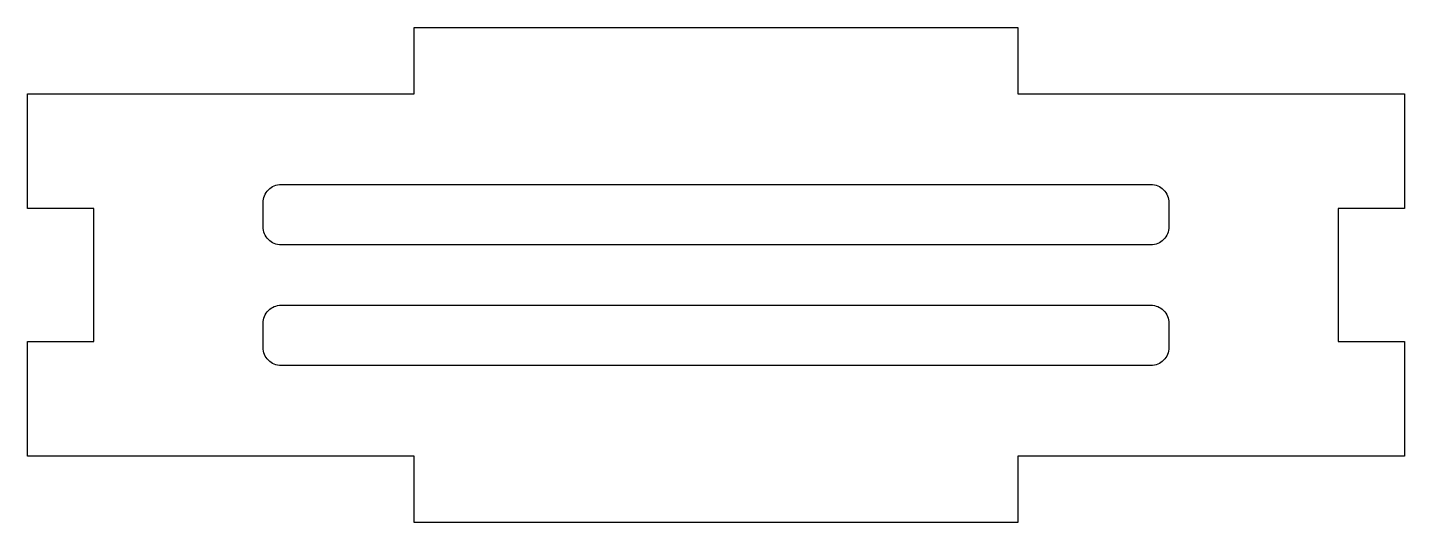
# Model space of a CAD drawing. Header units: millimetres. Extents: x 48 to 162, y -260 to -219.
import ezdxf

# ---------------------------------------------------------------- set-up
doc = ezdxf.new("R2010")
doc.units = ezdxf.units.MM
doc.layers.get('0').update_dxf_attribs({"linetype": 'CONTINUOUS'})

msp = doc.modelspace()

# ---------------------------------------------------------------- linework, layer by layer
msp.add_lwpolyline([(53.5, -233.53), (48, -233.53), (48, -224.03), (80, -224.03), (80, -218.53), (130, -218.53), (130, -224.03), (162, -224.03), (162, -233.53), (156.5, -233.53), (156.5, -244.53), (162, -244.53), (162, -254.03), (130, -254.03), (130, -259.53), (80, -259.53), (80, -254.03), (48, -254.03), (48, -244.53), (53.5, -244.53)], close=True)
for points in [[(69, -236.53, -0.414214), (67.5, -235.03), (67.5, -233.03, -0.414214), (69, -231.53), (141, -231.53, -0.414214), (142.5, -233.03), (142.5, -235.03, -0.414214), (141, -236.53)], [(69, -246.53, -0.414214), (67.5, -245.03), (67.5, -243.03, -0.414214), (69, -241.53), (141, -241.53, -0.414214), (142.5, -243.03), (142.5, -245.03, -0.414214), (141, -246.53)]]:
    msp.add_lwpolyline(points, format="xyb", close=True)

doc.saveas('drawing.dxf')
